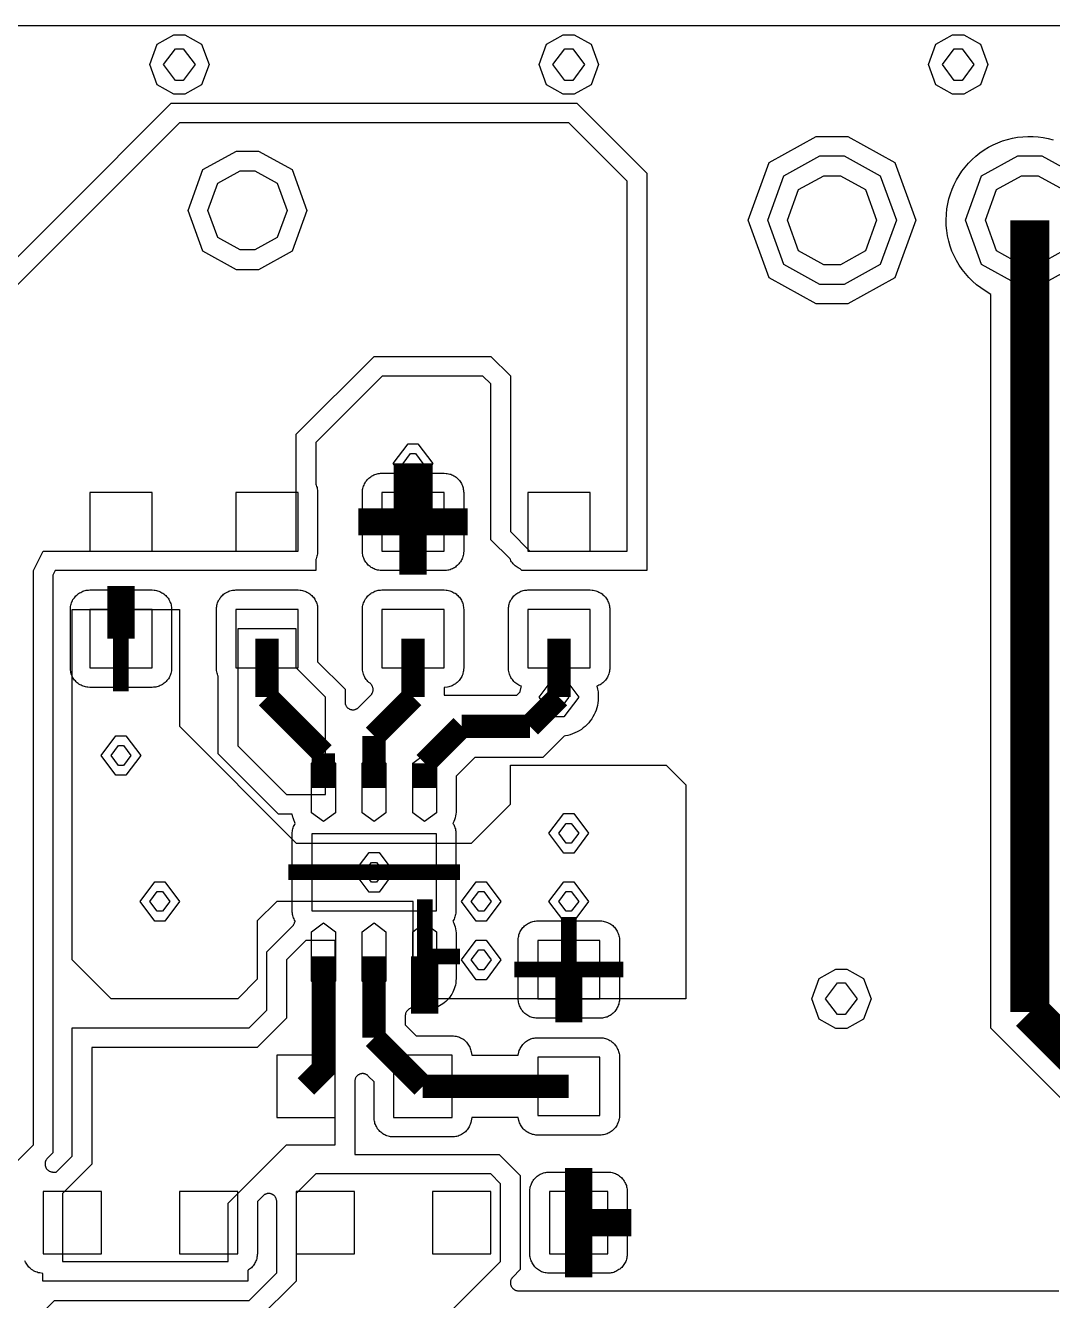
# Model space of a CAD drawing. Extents: x -0.15 to 4.85, y -1.33 to 3.4.
# Drawn here: x 3.269 to 3.788, y 2.052 to 2.697 of the extents above; entities that cross this region are included whole.
import ezdxf

# ---------------------------------------------------------------- set-up
doc = ezdxf.new("R2010")
doc.units = 0
doc.layers.get('0').update_dxf_attribs({"linetype": 'CONTINUOUS'})

msp = doc.modelspace()

# ---------------------------------------------------------------- linework, layer by layer
at = {"color": 0}
for points in [[(1.81903, 2.69688), (4.68501, 2.69688), (4.68501, 0.019677), (0.019705, 0.019677)], [(3.23411, 2.54925), (3.34235, 2.65753), (3.54743, 2.65753), (3.58275, 2.62222), (3.58275, 2.42121), (3.51954, 2.42121), (3.51868, 2.42207), (3.51835, 2.42224), (3.51769, 2.42257), (3.51715, 2.42294), (3.51661, 2.42332), (3.51612, 2.42371), (3.51564, 2.42419), (3.51521, 2.42462), (3.51476, 2.42517), (3.51439, 2.42565), (3.51406, 2.42625), (3.51379, 2.42679), (3.51363, 2.42713), (3.50386, 2.43683), (3.50386, 2.51561), (3.49985, 2.51962), (3.44896, 2.51962), (3.41537, 2.48604), (3.41537, 2.46487), (3.41554, 2.4645), (3.41581, 2.46385), (3.41603, 2.46319), (3.41614, 2.46254), (3.41625, 2.46194), (3.41629, 2.46131), (3.41635, 2.46065), (3.41635, 2.43108), (3.41629, 2.43038), (3.41625, 2.42972), (3.41614, 2.42907), (3.41597, 2.42847), (3.41581, 2.42782), (3.41554, 2.42722), (3.41554, 2.42722), (3.41537, 2.42685), (3.41537, 2.42121), (3.28365, 2.42121), (3.28251, 2.41893), (3.28251, 2.12683), (3.27968, 2.124), (3.27947, 2.12374), (3.27931, 2.12351), (3.27919, 2.12336), (3.27904, 2.12314), (3.27893, 2.12292), (3.27882, 2.12271), (3.27876, 2.12243), (3.27865, 2.12222), (3.2786, 2.122), (3.2786, 2.12172), (3.27854, 2.12151), (3.27854, 2.12124), (3.27854, 2.12103), (3.27854, 2.12075), (3.2786, 2.12053), (3.27865, 2.12026), (3.27871, 2.12004), (3.27876, 2.11978), (3.27887, 2.11956), (3.27899, 2.11933), (3.2791, 2.11912), (3.27919, 2.1189), (3.27936, 2.11869), (3.27953, 2.11853), (3.27968, 2.11836), (3.27985, 2.11815), (3.28007, 2.11804), (3.28024, 2.11788), (3.28044, 2.11771), (3.28067, 2.1176), (3.28088, 2.1175), (3.2811, 2.11739), (3.28132, 2.11733), (3.28158, 2.11728), (3.28181, 2.11722), (3.28207, 2.11717), (3.28229, 2.11711), (3.28257, 2.11711), (3.28425, 2.11711), (3.29228, 2.12514), (3.29228, 2.19003), (3.38174, 2.19003), (3.39069, 2.19899), (3.39069, 2.2285), (3.40419, 2.24201), (3.40436, 2.24244), (3.40447, 2.24276), (3.40458, 2.24304), (3.40468, 2.24325), (3.40479, 2.24353), (3.4049, 2.24375), (3.40501, 2.24401), (3.40468, 2.24456), (3.40442, 2.2451), (3.40419, 2.24564), (3.40399, 2.24624), (3.40382, 2.24678), (3.40371, 2.24738), (3.4036, 2.24797), (3.40354, 2.24857), (3.40354, 2.24922), (3.40354, 2.28818), (3.40354, 2.28883), (3.4036, 2.28943), (3.40371, 2.29003), (3.40382, 2.29063), (3.40399, 2.29121), (3.40419, 2.29181), (3.40447, 2.29236), (3.40474, 2.2929), (3.40501, 2.29339), (3.40479, 2.29387), (3.40458, 2.29436), (3.40442, 2.29479), (3.40425, 2.29528), (3.4041, 2.29572), (3.40399, 2.29621), (3.40387, 2.29664), (3.4035, 2.29815), (3.3965, 2.29815), (3.36611, 2.3286), (3.36611, 2.36782), (3.36594, 2.36819), (3.36568, 2.36885), (3.36551, 2.36944), (3.36535, 2.3701), (3.36525, 2.37075), (3.36519, 2.3714), (3.36514, 2.37206), (3.36514, 2.40157), (3.36519, 2.40254), (3.36531, 2.40314), (3.3654, 2.40374), (3.36551, 2.40433), (3.36574, 2.40488), (3.36594, 2.40547), (3.36622, 2.40601), (3.36649, 2.40656), (3.36682, 2.40704), (3.36714, 2.40753), (3.36753, 2.40803), (3.36796, 2.40846), (3.36839, 2.40889), (3.36882, 2.40926), (3.36932, 2.40965), (3.36986, 2.40997), (3.37035, 2.41025), (3.37089, 2.41051), (3.37143, 2.41079), (3.37203, 2.41096), (3.37262, 2.41111), (3.37322, 2.41128), (3.37382, 2.41133), (3.37442, 2.41139), (3.37501, 2.41144), (3.40647, 2.41144), (3.40746, 2.41139), (3.40806, 2.41128), (3.40865, 2.41117), (3.40925, 2.41106), (3.40985, 2.41085), (3.41039, 2.41063), (3.41093, 2.41036), (3.41147, 2.41008), (3.41196, 2.40976), (3.41244, 2.40943), (3.41293, 2.40906), (3.41336, 2.40863), (3.41381, 2.40818), (3.41418, 2.40775), (3.41456, 2.40726), (3.41489, 2.40672), (3.41515, 2.40624), (3.41543, 2.40569), (3.41569, 2.4051), (3.41586, 2.40456), (3.41603, 2.40396), (3.41619, 2.40336), (3.41629, 2.40276), (3.41635, 2.40217), (3.41635, 2.40157), (3.41635, 2.37519), (3.43018, 2.36136), (3.43018, 2.35486), (3.43018, 2.35453), (3.43018, 2.35426), (3.43024, 2.35404), (3.43029, 2.35376), (3.4304, 2.35356), (3.43046, 2.35333), (3.43057, 2.35313), (3.43068, 2.3529), (3.43083, 2.35268), (3.43094, 2.35247), (3.43111, 2.35225), (3.43128, 2.35208), (3.43143, 2.35193), (3.43165, 2.35176), (3.43182, 2.3516), (3.43203, 2.35149), (3.43225, 2.35133), (3.43246, 2.35122), (3.43268, 2.35111), (3.4329, 2.35106), (3.43317, 2.351), (3.43339, 2.35094), (3.43365, 2.35089), (3.43388, 2.35083), (3.43415, 2.35083), (3.43436, 2.35083), (3.43464, 2.35089), (3.43485, 2.35089), (3.43512, 2.35094), (3.43535, 2.351), (3.43556, 2.35111), (3.43583, 2.35117), (3.43604, 2.35128), (3.43626, 2.35143), (3.43643, 2.35154), (3.43664, 2.35171), (3.43686, 2.35188), (3.43703, 2.35203), (3.44321, 2.35822), (3.44338, 2.35837), (3.44353, 2.3586), (3.44369, 2.35882), (3.44381, 2.35903), (3.44397, 2.35925), (3.44407, 2.35947), (3.44413, 2.35968), (3.44424, 2.35996), (3.44429, 2.36017), (3.44435, 2.36044), (3.44435, 2.36065), (3.4444, 2.36093), (3.4444, 2.36121), (3.44435, 2.36142), (3.44435, 2.36169), (3.44429, 2.36196), (3.44424, 2.36218), (3.44413, 2.36239), (3.44403, 2.36267), (3.44392, 2.36289), (3.44381, 2.3631), (3.44369, 2.36332), (3.44353, 2.36354), (3.44338, 2.36369), (3.44321, 2.36392), (3.44299, 2.36408), (3.44283, 2.36424), (3.44224, 2.36472), (3.44174, 2.36517), (3.44136, 2.36565), (3.44093, 2.36614), (3.4406, 2.36663), (3.44022, 2.36717), (3.43996, 2.36776), (3.43968, 2.36831), (3.43946, 2.3689), (3.43931, 2.36956), (3.43914, 2.37015), (3.43903, 2.37081), (3.43897, 2.3714), (3.43897, 2.37206), (3.43897, 2.40157), (3.43903, 2.40254), (3.43908, 2.40314), (3.43919, 2.40374), (3.43936, 2.40433), (3.43951, 2.40488), (3.43979, 2.40547), (3.44, 2.40601), (3.44033, 2.40656), (3.4406, 2.40704), (3.44099, 2.40753), (3.44136, 2.40803), (3.44174, 2.40846), (3.44224, 2.40889), (3.44267, 2.40926), (3.44315, 2.40965), (3.44364, 2.40997), (3.44418, 2.41025), (3.44472, 2.41051), (3.44526, 2.41079), (3.44586, 2.41096), (3.4464, 2.41111), (3.447, 2.41128), (3.4476, 2.41133), (3.44819, 2.41139), (3.44879, 2.41144), (3.48032, 2.41144), (3.48129, 2.41139), (3.48189, 2.41128), (3.48249, 2.41117), (3.48308, 2.41106), (3.48363, 2.41085), (3.48422, 2.41063), (3.48476, 2.41036), (3.48525, 2.41008), (3.48579, 2.40976), (3.48628, 2.40943), (3.48678, 2.40906), (3.48721, 2.40863), (3.48758, 2.40818), (3.48801, 2.40775), (3.48835, 2.40726), (3.48872, 2.40672), (3.489, 2.40624), (3.48926, 2.40569), (3.48949, 2.4051), (3.48971, 2.40456), (3.48986, 2.40396), (3.48997, 2.40336), (3.49008, 2.40276), (3.49014, 2.40217), (3.49019, 2.40157), (3.49019, 2.37206), (3.49014, 2.37124), (3.49008, 2.37064), (3.48997, 2.37004), (3.48981, 2.36944), (3.48965, 2.36885), (3.48943, 2.36825), (3.48917, 2.36771), (3.48883, 2.36717), (3.48851, 2.36663), (3.48818, 2.36614), (3.48781, 2.36565), (3.48738, 2.36517), (3.48693, 2.36472), (3.48644, 2.36435), (3.48596, 2.36397), (3.48542, 2.36364), (3.48487, 2.36332), (3.48433, 2.36304), (3.48379, 2.36283), (3.48319, 2.36261), (3.4826, 2.36244), (3.482, 2.36235), (3.48032, 2.36207), (3.48032, 2.35828), (3.5171, 2.35828), (3.51868, 2.3599), (3.51878, 2.3605), (3.51883, 2.36082), (3.51894, 2.36115), (3.519, 2.36153), (3.51906, 2.36185), (3.51917, 2.36218), (3.51922, 2.36244), (3.51932, 2.36278), (3.51872, 2.36299), (3.51812, 2.36326), (3.51758, 2.36358), (3.51704, 2.36392), (3.5165, 2.36429), (3.51607, 2.36472), (3.51558, 2.36517), (3.51515, 2.36565), (3.51476, 2.36614), (3.51439, 2.36663), (3.51406, 2.36717), (3.51379, 2.36776), (3.51351, 2.36831), (3.51331, 2.3689), (3.51308, 2.36956), (3.51297, 2.37015), (3.51288, 2.37081), (3.51282, 2.3714), (3.51276, 2.37206), (3.51276, 2.40157), (3.51282, 2.40254), (3.51292, 2.40314), (3.51303, 2.40374), (3.51319, 2.40433), (3.51336, 2.40488), (3.51357, 2.40547), (3.51385, 2.40601), (3.51411, 2.40656), (3.51444, 2.40704), (3.51482, 2.40753), (3.51521, 2.40803), (3.51558, 2.40846), (3.51601, 2.40889), (3.5165, 2.40926), (3.51699, 2.40965), (3.51749, 2.40997), (3.51797, 2.41025), (3.51851, 2.41051), (3.51911, 2.41079), (3.51965, 2.41096), (3.52025, 2.41111), (3.52085, 2.41128), (3.52144, 2.41133), (3.52204, 2.41139), (3.52264, 2.41144), (3.55415, 2.41144), (3.55508, 2.41139), (3.55568, 2.41128), (3.55628, 2.41117), (3.55688, 2.41106), (3.55747, 2.41085), (3.55801, 2.41063), (3.55856, 2.41036), (3.5591, 2.41008), (3.55958, 2.40976), (3.56013, 2.40943), (3.56056, 2.40906), (3.56099, 2.40863), (3.56143, 2.40818), (3.56181, 2.40775), (3.56218, 2.40726), (3.56251, 2.40672), (3.56283, 2.40624), (3.56311, 2.40569), (3.56332, 2.4051), (3.56354, 2.40456), (3.56371, 2.40396), (3.56382, 2.40336), (3.56392, 2.40276), (3.56397, 2.40217), (3.56397, 2.40157), (3.56397, 2.37206), (3.56397, 2.37146), (3.56392, 2.37086), (3.56382, 2.37026), (3.56371, 2.36967), (3.56354, 2.36907), (3.56332, 2.36853), (3.56311, 2.36793), (3.56283, 2.36739), (3.56251, 2.3669), (3.56218, 2.36636), (3.56181, 2.36586), (3.56143, 2.36543), (3.56099, 2.365), (3.56056, 2.36457), (3.56007, 2.36418), (3.55958, 2.36386), (3.5591, 2.36354), (3.55856, 2.36326), (3.55801, 2.36299), (3.55747, 2.36278), (3.55779, 2.36136), (3.55806, 2.36001), (3.55817, 2.35865), (3.55822, 2.35729), (3.55817, 2.35556), (3.55801, 2.35431), (3.55779, 2.35307), (3.55747, 2.35188), (3.55708, 2.35068), (3.55665, 2.34954), (3.55611, 2.3484), (3.55551, 2.34732), (3.55486, 2.34622), (3.55415, 2.34519), (3.55335, 2.34428), (3.55253, 2.34335), (3.55161, 2.34249), (3.55063, 2.34167), (3.54965, 2.34092), (3.54857, 2.34026), (3.54749, 2.33967), (3.54635, 2.33913), (3.54521, 2.33864), (3.54401, 2.33825), (3.54282, 2.33793), (3.54162, 2.33771), (3.54097, 2.3376), (3.53018, 2.32675), (3.49572, 2.32675), (3.48633, 2.31736), (3.48633, 2.30028), (3.48628, 2.29914), (3.48618, 2.29815), (3.48601, 2.29718), (3.48579, 2.29621), (3.48547, 2.29524), (3.48514, 2.29431), (3.48476, 2.29339), (3.4851, 2.29285), (3.48531, 2.29231), (3.48558, 2.29176), (3.48574, 2.29117), (3.48596, 2.29063), (3.48607, 2.29003), (3.48618, 2.28943), (3.48624, 2.28883), (3.48624, 2.28818), (3.48624, 2.24922), (3.48624, 2.24857), (3.48613, 2.24797), (3.48607, 2.24738), (3.4859, 2.24678), (3.48574, 2.24618), (3.48553, 2.24558), (3.48531, 2.24504), (3.48504, 2.2445), (3.48476, 2.24401), (3.48519, 2.24293), (3.48553, 2.24201), (3.48579, 2.24103), (3.48601, 2.24011), (3.48618, 2.23908), (3.48628, 2.2381), (3.48633, 2.23712), (3.48633, 2.2151), (3.48624, 2.21358), (3.48613, 2.2126), (3.48596, 2.21163), (3.48569, 2.21071), (3.48542, 2.20978), (3.48504, 2.20886), (3.48465, 2.20799), (3.48417, 2.20712), (3.48363, 2.20631), (3.48308, 2.2055), (3.48249, 2.20474), (3.48183, 2.20403), (3.48113, 2.20338), (3.48038, 2.20272), (3.47961, 2.20212), (3.47879, 2.20164), (3.47793, 2.20115), (3.47706, 2.20072), (3.47619, 2.20035), (3.47528, 2.20001), (3.47435, 2.19975), (3.47337, 2.19953), (3.47239, 2.19936), (3.47142, 2.19931), (3.4705, 2.19925), (3.46925, 2.19931), (3.46811, 2.19942), (3.46697, 2.19964), (3.46583, 2.19996), (3.4655, 2.20001), (3.46524, 2.20007), (3.46501, 2.20012), (3.46475, 2.20012), (3.46453, 2.20012), (3.46426, 2.20012), (3.46404, 2.20007), (3.46376, 2.20001), (3.46356, 2.19996), (3.46328, 2.1999), (3.46307, 2.19979), (3.46285, 2.19969), (3.46263, 2.19958), (3.46242, 2.19947), (3.46225, 2.19931), (3.46203, 2.19915), (3.46188, 2.19899), (3.46171, 2.19882), (3.46154, 2.19861), (3.46139, 2.19844), (3.46122, 2.19822), (3.46111, 2.19801), (3.461, 2.19779), (3.46089, 2.19757), (3.46083, 2.19736), (3.46079, 2.19708), (3.46074, 2.19688), (3.46068, 2.1966), (3.46062, 2.19638), (3.46062, 2.19611), (3.46062, 2.19156), (3.46615, 2.18601), (3.48428, 2.18601), (3.48504, 2.18601), (3.48564, 2.1859), (3.48628, 2.18581), (3.48687, 2.18569), (3.48747, 2.18547), (3.48801, 2.18526), (3.48861, 2.18504), (3.48917, 2.18472), (3.48965, 2.18439), (3.49019, 2.18407), (3.49068, 2.18362), (3.49111, 2.18325), (3.49154, 2.18282), (3.49193, 2.18233), (3.49231, 2.18183), (3.49268, 2.18129), (3.49296, 2.18075), (3.49322, 2.18021), (3.4935, 2.17961), (3.49367, 2.17907), (3.49382, 2.17847), (3.49393, 2.17788), (3.49426, 2.17619), (3.51764, 2.17619), (3.51803, 2.17767), (3.51829, 2.17853), (3.51851, 2.17907), (3.51878, 2.17961), (3.51906, 2.18015), (3.51938, 2.18065), (3.51971, 2.18114), (3.52008, 2.18162), (3.52051, 2.18206), (3.52096, 2.18249), (3.52139, 2.18288), (3.52187, 2.18325), (3.52242, 2.18357), (3.5229, 2.1839), (3.52344, 2.18417), (3.52399, 2.18439), (3.52458, 2.18461), (3.52518, 2.18476), (3.52578, 2.18488), (3.52638, 2.18499), (3.52697, 2.18504), (3.52757, 2.18504), (3.55904, 2.18504), (3.56001, 2.18499), (3.56061, 2.18493), (3.56121, 2.18482), (3.56181, 2.18467), (3.56235, 2.18444), (3.56294, 2.18422), (3.56349, 2.18401), (3.56403, 2.18368), (3.56451, 2.18342), (3.565, 2.18303), (3.5655, 2.18265), (3.56593, 2.18222), (3.56636, 2.18179), (3.56674, 2.18135), (3.56713, 2.18086), (3.56744, 2.18038), (3.56772, 2.17983), (3.56799, 2.17929), (3.56826, 2.17875), (3.56843, 2.17815), (3.56858, 2.17761), (3.56875, 2.17701), (3.56886, 2.17642), (3.56892, 2.17582), (3.56892, 2.17522), (3.56892, 2.14565), (3.56886, 2.14468), (3.56881, 2.14408), (3.56864, 2.14354), (3.56853, 2.14294), (3.56832, 2.14235), (3.5681, 2.14181), (3.56783, 2.14126), (3.56756, 2.14072), (3.56724, 2.14017), (3.5669, 2.13968), (3.56653, 2.13925), (3.5661, 2.13876), (3.56565, 2.13839), (3.56522, 2.138), (3.56474, 2.13762), (3.56425, 2.13729), (3.56371, 2.13697), (3.56317, 2.13669), (3.56263, 2.13649), (3.56203, 2.13626), (3.56143, 2.13611), (3.56089, 2.136), (3.56029, 2.13589), (3.55964, 2.13583), (3.55904, 2.13583), (3.52757, 2.13583), (3.52671, 2.13583), (3.52611, 2.13594), (3.52551, 2.13606), (3.52492, 2.13615), (3.52432, 2.13638), (3.52378, 2.1366), (3.52324, 2.13681), (3.52269, 2.13714), (3.52215, 2.1374), (3.52165, 2.13779), (3.52117, 2.13817), (3.52074, 2.13854), (3.52031, 2.13899), (3.51992, 2.13947), (3.51954, 2.1399), (3.51922, 2.14044), (3.51889, 2.14093), (3.51863, 2.14147), (3.5184, 2.14201), (3.51818, 2.14261), (3.51803, 2.14315), (3.51764, 2.14468), (3.49426, 2.14468), (3.49393, 2.143), (3.49378, 2.14224), (3.49361, 2.14164), (3.49339, 2.1411), (3.49318, 2.1405), (3.4929, 2.13996), (3.49258, 2.13942), (3.49225, 2.13893), (3.49187, 2.13843), (3.49144, 2.13794), (3.491, 2.13751), (3.49051, 2.13708), (3.49003, 2.13669), (3.48954, 2.13638), (3.489, 2.13606), (3.48846, 2.13578), (3.48786, 2.13551), (3.48732, 2.13529), (3.48672, 2.13513), (3.48613, 2.13501), (3.48547, 2.13492), (3.48487, 2.13486), (3.48428, 2.13486), (3.45471, 2.13486), (3.45374, 2.13486), (3.45314, 2.13496), (3.4526, 2.13507), (3.452, 2.13524), (3.4514, 2.1354), (3.45086, 2.13561), (3.45032, 2.13589), (3.44978, 2.13615), (3.44924, 2.13649), (3.44874, 2.13686), (3.44831, 2.13725), (3.44782, 2.13762), (3.44744, 2.13806), (3.44706, 2.13854), (3.44668, 2.13903), (3.44635, 2.13953), (3.44603, 2.14007), (3.44576, 2.14061), (3.44554, 2.14115), (3.44532, 2.14169), (3.44517, 2.14229), (3.44506, 2.14289), (3.44494, 2.14349), (3.44489, 2.14408), (3.44489, 2.14468), (3.44489, 2.16274), (3.44196, 2.16567), (3.44169, 2.16594), (3.44147, 2.16606), (3.44131, 2.16621), (3.4411, 2.16632), (3.44087, 2.16643), (3.44065, 2.16654), (3.44039, 2.16665), (3.44017, 2.16671), (3.43996, 2.16676), (3.43968, 2.16681), (3.43946, 2.16686), (3.43919, 2.16686), (3.43897, 2.16686), (3.43871, 2.16686), (3.43849, 2.16681), (3.43822, 2.16676), (3.438, 2.16671), (3.43772, 2.16665), (3.43751, 2.16654), (3.43729, 2.16643), (3.43708, 2.16632), (3.43686, 2.16621), (3.43669, 2.16606), (3.43649, 2.16589), (3.43632, 2.16572), (3.43615, 2.16557), (3.43599, 2.16535), (3.43583, 2.16518), (3.43567, 2.16497), (3.43556, 2.16475), (3.43544, 2.16453), (3.43535, 2.16432), (3.43529, 2.16404), (3.43524, 2.16383), (3.43518, 2.16361), (3.43512, 2.16333), (3.43507, 2.16312), (3.43507, 2.16285), (3.43507, 2.12601), (3.50804, 2.12601), (3.51872, 2.11532), (3.51872, 2.06775), (3.51493, 2.06394), (3.51471, 2.06368), (3.51456, 2.06351), (3.51444, 2.06329), (3.51428, 2.06308), (3.51417, 2.06286), (3.51406, 2.06264), (3.51401, 2.06243), (3.5139, 2.06215), (3.51385, 2.06194), (3.51379, 2.06167), (3.51379, 2.06146), (3.51379, 2.06118), (3.51379, 2.06096), (3.51379, 2.06069), (3.51385, 2.06047), (3.51385, 2.06021), (3.51396, 2.05999), (3.51401, 2.05976), (3.51411, 2.0595), (3.51422, 2.05928), (3.51433, 2.05907), (3.51444, 2.0589), (3.51461, 2.05868), (3.51476, 2.05847), (3.51493, 2.05831), (3.5151, 2.05814), (3.51525, 2.05799), (3.51547, 2.05782), (3.51569, 2.05771), (3.5159, 2.05754), (3.51612, 2.05743), (3.51635, 2.05739), (3.51656, 2.05728), (3.51683, 2.05722), (3.51704, 2.05717), (3.51732, 2.05711), (3.51753, 2.05711), (3.51781, 2.05711), (3.79108, 2.05711)], [(3.24806, 2.10632), (3.27264, 2.1309), (3.27264, 2.42126), (3.27757, 2.43108), (3.4055, 2.43108), (3.4055, 2.49017), (3.44489, 2.52956), (3.50392, 2.52956), (3.51379, 2.51968), (3.51379, 2.44096), (3.52361, 2.43108), (3.57282, 2.43108), (3.57282, 2.6181), (3.54331, 2.64767), (3.34647, 2.64767), (3.23818, 2.53938)], [(3.81565, 2.1309), (3.75668, 2.18988), (3.75668, 2.5609), (3.75369, 2.56264), (3.75153, 2.56417), (3.74942, 2.56579), (3.7474, 2.56753), (3.74551, 2.56943), (3.74378, 2.57143), (3.74214, 2.5735), (3.74063, 2.57572), (3.73926, 2.578), (3.73807, 2.58039), (3.73699, 2.58283), (3.73613, 2.58532), (3.73536, 2.58787), (3.73476, 2.59047), (3.73439, 2.59314), (3.73411, 2.59574), (3.734, 2.5984), (3.73417, 2.60154), (3.73439, 2.60415), (3.73482, 2.60669), (3.73542, 2.60919), (3.73618, 2.61169), (3.73704, 2.61412), (3.73807, 2.61651), (3.73926, 2.61885), (3.74063, 2.62107), (3.74204, 2.62325), (3.74367, 2.62531), (3.74535, 2.62726), (3.74719, 2.62911), (3.74908, 2.63085), (3.75115, 2.63242), (3.75326, 2.63393), (3.75549, 2.63529), (3.75782, 2.63649), (3.76015, 2.63757), (3.7626, 2.63849), (3.7651, 2.63925), (3.76758, 2.63985), (3.77014, 2.64033), (3.77275, 2.64061), (3.77535, 2.64076), (3.77796, 2.64076), (3.78056, 2.64056), (3.78311, 2.64022), (3.78565, 2.63974), (3.78815, 2.63908)], [(3.26764, 2.0366), (3.28332, 2.05222), (3.38174, 2.05222), (3.39563, 2.06611), (3.39563, 2.10225), (3.39563, 2.10257), (3.39557, 2.10285), (3.39551, 2.10307), (3.39546, 2.10333), (3.39542, 2.10356), (3.39531, 2.10376), (3.39519, 2.10399), (3.39508, 2.10421), (3.39497, 2.10442), (3.39482, 2.10464), (3.39471, 2.10486), (3.39454, 2.10501), (3.39432, 2.10518), (3.39417, 2.10535), (3.39394, 2.1055), (3.39378, 2.10561), (3.39357, 2.10578), (3.39335, 2.10589), (3.39308, 2.106), (3.39286, 2.10604), (3.39264, 2.1061), (3.39238, 2.10621), (3.39215, 2.10621), (3.39189, 2.10626), (3.39167, 2.10626), (3.39139, 2.10626), (3.39118, 2.10626), (3.3909, 2.10621), (3.39069, 2.10615), (3.39047, 2.1061), (3.39021, 2.106), (3.38999, 2.10594), (3.38976, 2.10583), (3.38956, 2.10572), (3.38933, 2.10556), (3.38911, 2.1054), (3.38896, 2.10524), (3.38879, 2.10507), (3.38586, 2.10214), (3.38586, 2.07578), (3.38581, 2.07518), (3.38575, 2.07458), (3.38564, 2.07399), (3.38554, 2.07339), (3.38537, 2.07279), (3.38515, 2.07225), (3.38494, 2.07171), (3.38467, 2.07117), (3.38435, 2.07063), (3.38401, 2.07014), (3.38369, 2.06964), (3.38326, 2.06915), (3.38288, 2.06872), (3.38239, 2.06835), (3.38196, 2.06796), (3.38147, 2.06758), (3.38097, 2.06725), (3.38097, 2.06194), (3.27751, 2.06194), (3.27751, 2.06579), (3.27583, 2.06607), (3.27513, 2.06622), (3.27453, 2.06644), (3.27393, 2.06661), (3.27339, 2.06688), (3.27279, 2.06715), (3.27231, 2.06747), (3.27176, 2.06781), (3.27128, 2.06818), (3.27085, 2.06861), (3.27036, 2.06904), (3.26997, 2.06949), (3.2696, 2.06997), (3.26926, 2.07051), (3.26894, 2.07106), (3.26868, 2.0716), (3.2684, 2.07214)]]:
    msp.add_lwpolyline(points, dxfattribs=at)
for points in [[(3.34647, 2.69215), (3.34924, 2.69215), (3.35771, 2.68749), (3.36144, 2.67718), (3.35771, 2.66686), (3.34924, 2.66215), (3.34647, 2.66215), (3.34365, 2.66215), (3.33519, 2.66686), (3.33144, 2.67718), (3.33519, 2.68749), (3.34365, 2.69215), (3.34647, 2.69215)], [(3.54331, 2.69215), (3.54607, 2.69215), (3.55454, 2.68749), (3.55828, 2.67718), (3.55454, 2.66686), (3.54607, 2.66215), (3.54331, 2.66215), (3.54049, 2.66215), (3.53201, 2.66686), (3.52828, 2.67718), (3.53201, 2.68749), (3.54049, 2.69215), (3.54331, 2.69215)], [(3.74014, 2.69215), (3.7429, 2.69215), (3.75136, 2.68749), (3.75511, 2.67718), (3.75136, 2.66686), (3.7429, 2.66215), (3.74014, 2.66215), (3.73732, 2.66215), (3.7289, 2.66686), (3.72517, 2.67718), (3.7289, 2.68749), (3.73732, 2.69215), (3.74014, 2.69215)], [(3.67639, 2.64076), (3.68431, 2.64076), (3.70812, 2.62758), (3.71871, 2.59846), (3.70812, 2.56932), (3.68431, 2.55608), (3.67639, 2.55608), (3.66842, 2.55608), (3.6446, 2.56932), (3.63401, 2.59846), (3.6446, 2.62758), (3.66842, 2.64076), (3.67639, 2.64076)], [(3.38093, 2.63333), (3.38651, 2.63333), (3.40339, 2.624), (3.41087, 2.60333), (3.40339, 2.58272), (3.38651, 2.57333), (3.38093, 2.57333), (3.37528, 2.57333), (3.35836, 2.58272), (3.35086, 2.60333), (3.35836, 2.624), (3.37528, 2.63333), (3.38093, 2.63333)], [(3.67639, 2.63094), (3.68247, 2.63094), (3.70075, 2.62081), (3.70889, 2.59846), (3.70075, 2.5761), (3.68247, 2.5659), (3.67639, 2.5659), (3.67026, 2.5659), (3.65197, 2.5761), (3.64383, 2.59846), (3.65197, 2.62081), (3.67026, 2.63094), (3.67639, 2.63094)], [(3.77637, 2.63094), (3.78246, 2.63094), (3.80074, 2.62081), (3.80888, 2.59846), (3.80074, 2.5761), (3.78246, 2.5659), (3.77637, 2.5659), (3.77025, 2.5659), (3.75196, 2.5761), (3.74382, 2.59846), (3.75196, 2.62081), (3.77025, 2.63094), (3.77637, 2.63094)], [(3.46458, 2.48539), (3.46703, 2.48539), (3.47451, 2.4754), (3.46703, 2.46538), (3.46458, 2.46538), (3.46203, 2.46538), (3.45454, 2.4754), (3.46203, 2.48539), (3.46458, 2.48539)], [(3.43897, 2.46065), (3.43903, 2.46157), (3.43908, 2.46217), (3.43919, 2.46276), (3.43936, 2.46336), (3.43951, 2.46396), (3.43979, 2.4645), (3.44, 2.46504), (3.44033, 2.46558), (3.4406, 2.46613), (3.44099, 2.46661), (3.44136, 2.46706), (3.44174, 2.46749), (3.44224, 2.46792), (3.44267, 2.46829), (3.44315, 2.46868), (3.44364, 2.469), (3.44418, 2.46933), (3.44472, 2.4696), (3.44526, 2.46982), (3.44586, 2.47003), (3.4464, 2.47019), (3.447, 2.47031), (3.4476, 2.47042), (3.44819, 2.47047), (3.44879, 2.47047), (3.48032, 2.47047), (3.48129, 2.47042), (3.48189, 2.47036), (3.48249, 2.47025), (3.48308, 2.47008), (3.48363, 2.46993), (3.48422, 2.46971), (3.48476, 2.46944), (3.48525, 2.46917), (3.48579, 2.46885), (3.48628, 2.46846), (3.48678, 2.46808), (3.48721, 2.46771), (3.48758, 2.46726), (3.48801, 2.46678), (3.48835, 2.46629), (3.48872, 2.46581), (3.489, 2.46526), (3.48926, 2.46472), (3.48949, 2.46418), (3.48971, 2.46358), (3.48986, 2.46304), (3.48997, 2.46244), (3.49008, 2.46185), (3.49014, 2.46125), (3.49019, 2.46065), (3.49019, 2.43108), (3.49014, 2.43015), (3.49003, 2.42956), (3.48992, 2.42896), (3.48975, 2.42836), (3.4896, 2.42778), (3.48938, 2.42722), (3.48911, 2.42668), (3.48883, 2.42614), (3.48851, 2.42565), (3.48813, 2.42511), (3.48775, 2.42468), (3.48738, 2.42425), (3.48693, 2.42381), (3.48644, 2.42343), (3.48601, 2.42306), (3.48547, 2.42272), (3.48499, 2.4224), (3.48444, 2.42213), (3.48385, 2.42192), (3.48331, 2.42169), (3.48271, 2.42153), (3.48211, 2.42142), (3.48151, 2.42132), (3.48092, 2.42126), (3.48032, 2.42126), (3.44879, 2.42126), (3.44787, 2.42132), (3.44728, 2.42138), (3.44668, 2.42147), (3.44608, 2.42164), (3.44549, 2.42181), (3.44494, 2.42207), (3.4444, 2.42229), (3.44386, 2.42261), (3.44338, 2.42289), (3.44283, 2.42326), (3.44239, 2.42365), (3.44196, 2.42403), (3.44153, 2.42446), (3.44114, 2.42494), (3.44076, 2.42544), (3.44044, 2.42593), (3.44011, 2.42647), (3.43985, 2.42701), (3.43963, 2.42756), (3.4394, 2.42815), (3.43925, 2.42869), (3.43914, 2.42929), (3.43903, 2.42989), (3.43897, 2.43049), (3.43897, 2.43108), (3.43897, 2.46065)], [(3.33269, 2.43108), (3.33269, 2.46065), (3.30117, 2.46065), (3.30117, 2.43108), (3.33269, 2.43108)], [(3.37501, 2.46065), (3.37501, 2.43108), (3.40647, 2.43108), (3.40647, 2.46065), (3.37501, 2.46065)], [(3.44879, 2.46065), (3.44879, 2.43108), (3.48032, 2.43108), (3.48032, 2.46065), (3.44879, 2.46065)], [(3.52264, 2.46065), (3.52264, 2.43108), (3.55415, 2.43108), (3.55415, 2.46065), (3.52264, 2.46065)], [(3.29135, 2.40157), (3.29135, 2.40254), (3.29146, 2.40314), (3.29157, 2.40374), (3.29174, 2.40433), (3.29189, 2.40488), (3.29211, 2.40547), (3.29239, 2.40601), (3.29265, 2.40656), (3.29299, 2.40704), (3.29336, 2.40753), (3.29374, 2.40803), (3.29413, 2.40846), (3.29456, 2.40889), (3.29504, 2.40926), (3.29553, 2.40965), (3.29601, 2.40997), (3.29656, 2.41025), (3.2971, 2.41051), (3.29764, 2.41079), (3.29819, 2.41096), (3.29878, 2.41111), (3.29937, 2.41128), (3.29997, 2.41133), (3.30057, 2.41139), (3.30117, 2.41144), (3.33269, 2.41144), (3.33367, 2.41139), (3.33426, 2.41128), (3.33481, 2.41117), (3.3354, 2.41106), (3.336, 2.41085), (3.33654, 2.41063), (3.33708, 2.41036), (3.33763, 2.41008), (3.33817, 2.40976), (3.33867, 2.40943), (3.3391, 2.40906), (3.33958, 2.40863), (3.33996, 2.40818), (3.34035, 2.40775), (3.34072, 2.40726), (3.34104, 2.40672), (3.34137, 2.40624), (3.34164, 2.40569), (3.34186, 2.4051), (3.34208, 2.40456), (3.34224, 2.40396), (3.34235, 2.40336), (3.34246, 2.40276), (3.34251, 2.40217), (3.34251, 2.40157), (3.34251, 2.37206), (3.34246, 2.37107), (3.3424, 2.37049), (3.34229, 2.36989), (3.34214, 2.36929), (3.34197, 2.36875), (3.34175, 2.36815), (3.34149, 2.3676), (3.34121, 2.36706), (3.34089, 2.36657), (3.3405, 2.36608), (3.34013, 2.3656), (3.33975, 2.36517), (3.33931, 2.36472), (3.33882, 2.36435), (3.33833, 2.36397), (3.33785, 2.36364), (3.33731, 2.36337), (3.33676, 2.3631), (3.33622, 2.36283), (3.33568, 2.36267), (3.33508, 2.3625), (3.33449, 2.36235), (3.33389, 2.36229), (3.33329, 2.36224), (3.33269, 2.36218), (3.30117, 2.36218), (3.30019, 2.36224), (3.2996, 2.36235), (3.299, 2.36244), (3.29846, 2.36261), (3.29786, 2.36278), (3.29732, 2.36299), (3.29678, 2.36326), (3.29624, 2.36354), (3.29569, 2.36386), (3.29521, 2.36418), (3.29476, 2.36457), (3.29428, 2.365), (3.2939, 2.36543), (3.29347, 2.36586), (3.29314, 2.36636), (3.29282, 2.3669), (3.29249, 2.36739), (3.29222, 2.36793), (3.292, 2.36853), (3.29179, 2.36907), (3.29162, 2.36967), (3.29151, 2.37026), (3.2914, 2.37086), (3.29135, 2.37146), (3.29135, 2.37206), (3.29135, 2.40157)], [(3.29233, 2.40157), (3.34647, 2.40157), (3.34647, 2.34254), (3.4055, 2.28346), (3.4941, 2.28346), (3.51379, 2.30315), (3.51379, 2.32285), (3.59251, 2.32285), (3.60239, 2.31297), (3.60239, 2.20474), (3.4744, 2.20474), (3.46458, 2.21456), (3.46458, 2.25394), (3.39568, 2.25394), (3.38581, 2.24407), (3.38581, 2.21456), (3.37599, 2.20474), (3.31203, 2.20474), (3.29233, 2.22443), (3.29233, 2.40157)], [(3.33269, 2.37206), (3.33269, 2.40157), (3.30117, 2.40157), (3.30117, 2.37206), (3.33269, 2.37206)], [(3.37501, 2.40157), (3.37501, 2.37206), (3.40647, 2.37206), (3.40647, 2.40157), (3.37501, 2.40157)], [(3.44879, 2.40157), (3.44879, 2.37206), (3.48032, 2.37206), (3.48032, 2.40157), (3.44879, 2.40157)], [(3.52264, 2.40157), (3.52264, 2.37206), (3.55415, 2.37206), (3.55415, 2.40157), (3.52264, 2.40157)], [(3.37599, 2.39175), (3.37599, 2.33267), (3.40057, 2.30808), (3.42026, 2.30808), (3.42026, 2.35729), (3.4055, 2.37206), (3.4055, 2.39175), (3.37599, 2.39175)], [(3.53836, 2.36728), (3.54086, 2.36728), (3.54835, 2.35729), (3.54086, 2.34726), (3.53836, 2.34726), (3.53587, 2.34726), (3.52839, 2.35729), (3.53587, 2.36728), (3.53836, 2.36728)], [(3.3169, 2.33776), (3.3194, 2.33776), (3.32689, 2.32778), (3.3194, 2.31775), (3.3169, 2.31775), (3.3144, 2.31775), (3.30692, 2.32778), (3.3144, 2.33776), (3.3169, 2.33776)], [(3.41332, 2.32231), (3.41332, 2.32382), (3.41928, 2.32832), (3.42531, 2.32382), (3.42531, 2.32231), (3.42531, 2.30028), (3.42531, 2.29881), (3.41928, 2.29431), (3.41332, 2.29881), (3.41332, 2.30028), (3.41332, 2.32231)], [(3.43886, 2.32231), (3.43886, 2.32382), (3.44483, 2.32832), (3.45086, 2.32382), (3.45086, 2.32231), (3.45086, 2.30028), (3.45086, 2.29881), (3.44483, 2.29431), (3.43886, 2.29881), (3.43886, 2.30028), (3.43886, 2.32231)], [(3.46447, 2.32231), (3.46447, 2.32382), (3.47044, 2.32832), (3.47646, 2.32382), (3.47646, 2.32231), (3.47646, 2.30028), (3.47646, 2.29881), (3.47044, 2.29431), (3.46447, 2.29881), (3.46447, 2.30028), (3.46447, 2.32231)], [(3.54331, 2.29838), (3.54581, 2.29838), (3.55329, 2.28839), (3.54581, 2.27842), (3.54331, 2.27842), (3.54075, 2.27842), (3.53326, 2.28839), (3.54075, 2.29838), (3.54331, 2.29838)], [(3.41336, 2.24922), (3.47636, 2.24922), (3.47636, 2.28818), (3.41336, 2.28818), (3.41336, 2.24922)], [(3.44489, 2.27868), (3.44739, 2.27868), (3.45488, 2.26869), (3.44739, 2.25872), (3.44489, 2.25872), (3.44233, 2.25872), (3.43485, 2.26869), (3.44233, 2.27868), (3.44489, 2.27868)], [(3.3366, 2.26393), (3.3391, 2.26393), (3.34658, 2.25394), (3.3391, 2.24396), (3.3366, 2.24396), (3.3341, 2.24396), (3.32661, 2.25394), (3.3341, 2.26393), (3.3366, 2.26393)], [(3.49903, 2.26393), (3.50147, 2.26393), (3.50896, 2.25394), (3.50147, 2.24396), (3.49903, 2.24396), (3.49649, 2.24396), (3.489, 2.25394), (3.49649, 2.26393), (3.49903, 2.26393)], [(3.54331, 2.26393), (3.54581, 2.26393), (3.55329, 2.25394), (3.54581, 2.24396), (3.54331, 2.24396), (3.54075, 2.24396), (3.53326, 2.25394), (3.54075, 2.26393), (3.54331, 2.26393)], [(3.51769, 2.23425), (3.51775, 2.23522), (3.51786, 2.23582), (3.51797, 2.23642), (3.51808, 2.23701), (3.51829, 2.23756), (3.51851, 2.23815), (3.51878, 2.23869), (3.51906, 2.23918), (3.51938, 2.23972), (3.51971, 2.24022), (3.52008, 2.24071), (3.52051, 2.24114), (3.52096, 2.24157), (3.52139, 2.24196), (3.52187, 2.24228), (3.52242, 2.24265), (3.5229, 2.24293), (3.52344, 2.24319), (3.52399, 2.24342), (3.52458, 2.24364), (3.52518, 2.24379), (3.52578, 2.24396), (3.52638, 2.24401), (3.52697, 2.24407), (3.52757, 2.24412), (3.55904, 2.24412), (3.56001, 2.24407), (3.56061, 2.24396), (3.56121, 2.24385), (3.56181, 2.24369), (3.56235, 2.24353), (3.56294, 2.24331), (3.56349, 2.24304), (3.56403, 2.24276), (3.56451, 2.24244), (3.565, 2.24211), (3.5655, 2.24174), (3.56593, 2.24131), (3.56636, 2.24086), (3.56674, 2.24038), (3.56713, 2.23994), (3.56744, 2.2394), (3.56772, 2.23892), (3.56799, 2.23837), (3.56826, 2.23778), (3.56843, 2.23724), (3.56858, 2.23664), (3.56875, 2.23604), (3.56886, 2.23544), (3.56892, 2.23485), (3.56892, 2.23425), (3.56892, 2.20474), (3.56886, 2.20376), (3.56881, 2.20317), (3.56864, 2.20257), (3.56853, 2.20197), (3.56832, 2.20143), (3.5681, 2.20083), (3.56783, 2.20029), (3.56756, 2.19975), (3.56724, 2.19925), (3.5669, 2.19876), (3.56653, 2.19828), (3.5661, 2.19785), (3.56565, 2.19742), (3.56522, 2.19703), (3.56474, 2.19665), (3.56425, 2.19632), (3.56371, 2.19606), (3.56317, 2.19578), (3.56263, 2.19551), (3.56203, 2.19535), (3.56143, 2.19518), (3.56089, 2.19503), (3.56029, 2.19497), (3.55964, 2.19492), (3.55904, 2.19486), (3.52757, 2.19486), (3.5266, 2.19492), (3.526, 2.19503), (3.5254, 2.19514), (3.52481, 2.19524), (3.52426, 2.19546), (3.52367, 2.19568), (3.52312, 2.19594), (3.52258, 2.19622), (3.5221, 2.19654), (3.5216, 2.19688), (3.52111, 2.19725), (3.52068, 2.19768), (3.52025, 2.19811), (3.51986, 2.19856), (3.51949, 2.19904), (3.51917, 2.19958), (3.51889, 2.20007), (3.51863, 2.20061), (3.51835, 2.20115), (3.51818, 2.20175), (3.51803, 2.20235), (3.51786, 2.20294), (3.51781, 2.20354), (3.51775, 2.20414), (3.51769, 2.20474), (3.51769, 2.23425)], [(3.41332, 2.23712), (3.41332, 2.23864), (3.41928, 2.24315), (3.42531, 2.23864), (3.42531, 2.23712), (3.42531, 2.2151), (3.42531, 2.21364), (3.41928, 2.20913), (3.41332, 2.21364), (3.41332, 2.2151), (3.41332, 2.23712)], [(3.43886, 2.23712), (3.43886, 2.23864), (3.44483, 2.24315), (3.45086, 2.23864), (3.45086, 2.23712), (3.45086, 2.2151), (3.45086, 2.21364), (3.44483, 2.20913), (3.43886, 2.21364), (3.43886, 2.2151), (3.43886, 2.23712)], [(3.46447, 2.23712), (3.46447, 2.23864), (3.47044, 2.24315), (3.47646, 2.23864), (3.47646, 2.23712), (3.47646, 2.2151), (3.47646, 2.21364), (3.47044, 2.20913), (3.46447, 2.21364), (3.46447, 2.2151), (3.46447, 2.23712)], [(3.42519, 2.23425), (3.41044, 2.23425), (3.40057, 2.22443), (3.40057, 2.19486), (3.38581, 2.1801), (3.30215, 2.1801), (3.30215, 2.12107), (3.28739, 2.10632), (3.28739, 2.07188), (3.37106, 2.07188), (3.37106, 2.10139), (3.40057, 2.1309), (3.42519, 2.1309), (3.42519, 2.23425)], [(3.49903, 2.23442), (3.50147, 2.23442), (3.50896, 2.22443), (3.50147, 2.21439), (3.49903, 2.21439), (3.49649, 2.21439), (3.489, 2.22443), (3.49649, 2.23442), (3.49903, 2.23442)], [(3.52757, 2.23425), (3.52757, 2.20474), (3.55904, 2.20474), (3.55904, 2.23425), (3.52757, 2.23425)], [(3.68111, 2.21971), (3.68388, 2.21971), (3.69233, 2.21504), (3.69608, 2.20474), (3.69233, 2.19443), (3.68388, 2.18971), (3.68111, 2.18971), (3.67829, 2.18971), (3.66982, 2.19443), (3.66608, 2.20474), (3.66982, 2.21504), (3.67829, 2.21971), (3.68111, 2.21971)], [(3.42519, 2.17619), (3.39568, 2.17619), (3.39568, 2.14468), (3.42519, 2.14468), (3.42519, 2.17619)], [(3.48428, 2.17619), (3.45471, 2.17619), (3.45471, 2.14468), (3.48428, 2.14468), (3.48428, 2.17619)], [(3.52757, 2.17522), (3.52757, 2.14565), (3.55904, 2.14565), (3.55904, 2.17522), (3.52757, 2.17522)], [(3.50392, 2.11614), (3.41537, 2.11614), (3.4055, 2.10632), (3.4055, 2.062), (3.38581, 2.04231), (3.28739, 2.04231), (3.27757, 2.03249), (3.27757, 1.91931), (3.36617, 1.91931), (3.37106, 1.92419), (3.37106, 1.98821), (3.39075, 2.00785), (3.44489, 2.00785), (3.50885, 2.07188), (3.50885, 2.11121), (3.50392, 2.11614)], [(3.52361, 2.10729), (3.52367, 2.10828), (3.52372, 2.10888), (3.52383, 2.10947), (3.52399, 2.11001), (3.52421, 2.11061), (3.52443, 2.11115), (3.52464, 2.11169), (3.52497, 2.11224), (3.52529, 2.11278), (3.52563, 2.11326), (3.526, 2.11369), (3.52643, 2.11418), (3.52686, 2.11457), (3.52731, 2.115), (3.52779, 2.11532), (3.52828, 2.11565), (3.52882, 2.11597), (3.52936, 2.11625), (3.5299, 2.11646), (3.5305, 2.11668), (3.5311, 2.11685), (3.53164, 2.11696), (3.53224, 2.11706), (3.53283, 2.11711), (3.53349, 2.11711), (3.563, 2.11711), (3.56397, 2.11706), (3.56457, 2.11701), (3.56517, 2.1169), (3.56571, 2.11674), (3.56631, 2.11657), (3.56685, 2.11636), (3.56744, 2.11608), (3.56793, 2.11582), (3.56847, 2.11549), (3.56897, 2.11511), (3.5694, 2.11472), (3.56989, 2.11435), (3.57026, 2.11392), (3.57071, 2.11343), (3.57103, 2.11294), (3.57136, 2.11244), (3.57168, 2.1119), (3.57194, 2.11136), (3.57217, 2.11082), (3.57239, 2.11028), (3.57254, 2.10968), (3.57265, 2.10908), (3.57276, 2.10849), (3.57282, 2.10789), (3.57282, 2.10729), (3.57282, 2.07578), (3.57282, 2.07479), (3.57271, 2.07419), (3.5726, 2.07361), (3.57244, 2.07306), (3.57228, 2.07246), (3.57206, 2.07192), (3.57179, 2.07138), (3.57151, 2.07083), (3.57119, 2.07029), (3.57081, 2.06981), (3.57043, 2.06937), (3.57006, 2.06889), (3.56963, 2.0685), (3.56912, 2.06807), (3.56864, 2.06775), (3.56815, 2.06742), (3.56761, 2.0671), (3.56707, 2.06682), (3.56653, 2.06661), (3.56599, 2.06639), (3.56539, 2.06622), (3.56479, 2.06611), (3.56419, 2.06601), (3.5636, 2.06596), (3.563, 2.06596), (3.53349, 2.06596), (3.53251, 2.06601), (3.53192, 2.06607), (3.53132, 2.06617), (3.53072, 2.06633), (3.53013, 2.0665), (3.52958, 2.06671), (3.52904, 2.06699), (3.5285, 2.06725), (3.528, 2.06758), (3.52751, 2.06796), (3.52703, 2.06835), (3.5266, 2.06872), (3.52617, 2.06915), (3.52578, 2.06964), (3.5254, 2.07014), (3.52507, 2.07063), (3.52475, 2.07117), (3.52453, 2.07171), (3.52426, 2.07225), (3.5241, 2.07279), (3.52389, 2.07339), (3.52378, 2.07399), (3.52367, 2.07458), (3.52361, 2.07518), (3.52361, 2.07578), (3.52361, 2.10729)], [(3.27757, 2.07578), (3.30708, 2.07578), (3.30708, 2.10729), (3.27757, 2.10729), (3.27757, 2.07578)], [(3.34647, 2.07578), (3.37599, 2.07578), (3.37599, 2.10729), (3.34647, 2.10729), (3.34647, 2.07578)], [(3.4055, 2.07578), (3.43501, 2.07578), (3.43501, 2.10729), (3.4055, 2.10729), (3.4055, 2.07578)], [(3.50392, 2.10729), (3.4744, 2.10729), (3.4744, 2.07578), (3.50392, 2.07578), (3.50392, 2.10729)], [(3.563, 2.10729), (3.53349, 2.10729), (3.53349, 2.07578), (3.563, 2.07578), (3.563, 2.10729)]]:
    msp.add_lwpolyline(points, close=True, dxfattribs=at)
at = {"color": 7}
for points in [[(3.34647, 2.68515), (3.34843, 2.68515), (3.35444, 2.67718), (3.34843, 2.66914), (3.34647, 2.66914), (3.34447, 2.66914), (3.33844, 2.67718), (3.34447, 2.68515), (3.34647, 2.68515)], [(3.54331, 2.68515), (3.54526, 2.68515), (3.55128, 2.67718), (3.54526, 2.66914), (3.54331, 2.66914), (3.54129, 2.66914), (3.53528, 2.67718), (3.54129, 2.68515), (3.54331, 2.68515)], [(3.74014, 2.68515), (3.74208, 2.68515), (3.74811, 2.67718), (3.74208, 2.66914), (3.74014, 2.66914), (3.73812, 2.66914), (3.73217, 2.67718), (3.73812, 2.68515), (3.74014, 2.68515)], [(3.38093, 2.62336), (3.38467, 2.62336), (3.3959, 2.61711), (3.40089, 2.60339), (3.3959, 2.58967), (3.38467, 2.58338), (3.38093, 2.58338), (3.37713, 2.58338), (3.3659, 2.58967), (3.3609, 2.60339), (3.3659, 2.61711), (3.37713, 2.62336), (3.38093, 2.62336)], [(3.67639, 2.62092), (3.68057, 2.62092), (3.69326, 2.61392), (3.69885, 2.59846), (3.69326, 2.58299), (3.68057, 2.57593), (3.67639, 2.57593), (3.67215, 2.57593), (3.65946, 2.58299), (3.65388, 2.59846), (3.65946, 2.61392), (3.67215, 2.62092), (3.67639, 2.62092)], [(3.77637, 2.62092), (3.78056, 2.62092), (3.79325, 2.61392), (3.79883, 2.59846), (3.79325, 2.58299), (3.78056, 2.57593), (3.77637, 2.57593), (3.77215, 2.57593), (3.75944, 2.58299), (3.75386, 2.59846), (3.75944, 2.61392), (3.77215, 2.62092), (3.77637, 2.62092)], [(3.46458, 2.4804), (3.46583, 2.4804), (3.46957, 2.4754), (3.46583, 2.47042), (3.46458, 2.47042), (3.46328, 2.47042), (3.45954, 2.4754), (3.46328, 2.4804), (3.46458, 2.4804)], [(3.53836, 2.36229), (3.53961, 2.36229), (3.54336, 2.35729), (3.53961, 2.35231), (3.53836, 2.35231), (3.53707, 2.35231), (3.53332, 2.35729), (3.53707, 2.36229), (3.53836, 2.36229)], [(3.3169, 2.33278), (3.31815, 2.33278), (3.3219, 2.32778), (3.31815, 2.32274), (3.3169, 2.32274), (3.31565, 2.32274), (3.31192, 2.32778), (3.31565, 2.33278), (3.3169, 2.33278)], [(3.54331, 2.29339), (3.54456, 2.29339), (3.54829, 2.28839), (3.54456, 2.2834), (3.54331, 2.2834), (3.542, 2.2834), (3.53826, 2.28839), (3.542, 2.29339), (3.54331, 2.29339)], [(3.44489, 2.27369), (3.44614, 2.27369), (3.44988, 2.26869), (3.44614, 2.26371), (3.44489, 2.26371), (3.44358, 2.26371), (3.43985, 2.26869), (3.44358, 2.27369), (3.44489, 2.27369)], [(3.3366, 2.25893), (3.33785, 2.25893), (3.3416, 2.25394), (3.33785, 2.24896), (3.3366, 2.24896), (3.33529, 2.24896), (3.33156, 2.25394), (3.33529, 2.25893), (3.3366, 2.25893)], [(3.49903, 2.25893), (3.50028, 2.25893), (3.50403, 2.25394), (3.50028, 2.24896), (3.49903, 2.24896), (3.49774, 2.24896), (3.49399, 2.25394), (3.49774, 2.25893), (3.49903, 2.25893)], [(3.54331, 2.25893), (3.54456, 2.25893), (3.54829, 2.25394), (3.54456, 2.24896), (3.54331, 2.24896), (3.542, 2.24896), (3.53826, 2.25394), (3.542, 2.25893), (3.54331, 2.25893)], [(3.49903, 2.22942), (3.50028, 2.22942), (3.50403, 2.22443), (3.50028, 2.21939), (3.49903, 2.21939), (3.49774, 2.21939), (3.49399, 2.22443), (3.49774, 2.22942), (3.49903, 2.22942)], [(3.68111, 2.21271), (3.68306, 2.21271), (3.68908, 2.20474), (3.68306, 2.19671), (3.68111, 2.19671), (3.6791, 2.19671), (3.67308, 2.20474), (3.6791, 2.21271), (3.68111, 2.21271)]]:
    msp.add_lwpolyline(points, close=True, dxfattribs=at)
at = {"color": 0}
for points, const_width in [([(3.77637, 2.5984), (3.77637, 2.19801)], 0.019685), ([(3.46458, 2.44589), (3.46458, 2.4754)], 0.019685), ([(3.43697, 2.44589), (3.46458, 2.44589), (3.49219, 2.44589)], 0.013779), ([(3.46458, 2.41925), (3.46458, 2.44589)], 0.013779), ([(3.3169, 2.38681), (3.3169, 2.41344)], 0.013779), ([(3.39075, 2.38681), (3.39075, 2.35729)], 0.011811), ([(3.46458, 2.38681), (3.46458, 2.35729)], 0.011811), ([(3.53836, 2.38681), (3.53836, 2.35729)], 0.011811), ([(3.3169, 2.36017), (3.3169, 2.38681)], 0.007874), ([(3.39075, 2.35729), (3.41928, 2.32876)], 0.011811), ([(3.46458, 2.35729), (3.44489, 2.3376)], 0.011811), ([(3.53836, 2.35729), (3.52361, 2.34254)], 0.011811), ([(3.48917, 2.34254), (3.4705, 2.32382)], 0.011811), ([(3.52361, 2.34254), (3.48917, 2.34254)], 0.011811), ([(3.44489, 2.3376), (3.44489, 2.31129)], 0.011811), ([(3.41928, 2.32876), (3.41928, 2.31129)], 0.011811), ([(3.4705, 2.32382), (3.4705, 2.31129)], 0.011811), ([(3.40154, 2.26869), (3.44489, 2.26869)], 0.007874), ([(3.44489, 2.26869), (3.48824, 2.26869)], 0.007874), ([(3.4705, 2.22611), (3.4705, 2.25497)], 0.007874), ([(3.51569, 2.21949), (3.54331, 2.21949), (3.54331, 2.24612)], 0.007874), ([(3.41928, 2.22611), (3.41928, 2.16931), (3.41044, 2.16042)], 0.011811), ([(3.44489, 2.22611), (3.44489, 2.18504)], 0.011811), ([(3.4705, 2.19725), (3.4705, 2.22611)], 0.013779), ([(3.4705, 2.22611), (3.48835, 2.22611)], 0.007874), ([(3.54331, 2.19285), (3.54331, 2.21949)], 0.013779), ([(3.54331, 2.21949), (3.57092, 2.21949)], 0.007874), ([(3.77637, 2.19801), (3.82379, 2.15058)], 0.019685), ([(3.44489, 2.18504), (3.46947, 2.16042)], 0.011811), ([(3.46947, 2.16042), (3.54331, 2.16042)], 0.011811), ([(3.54824, 2.06394), (3.54824, 2.09151), (3.54824, 2.11912)], 0.013779), ([(3.54824, 2.09151), (3.57483, 2.09151)], 0.013779)]:
    msp.add_lwpolyline(points, dxfattribs=dict(at, const_width=const_width))

doc.saveas('drawing.dxf')
